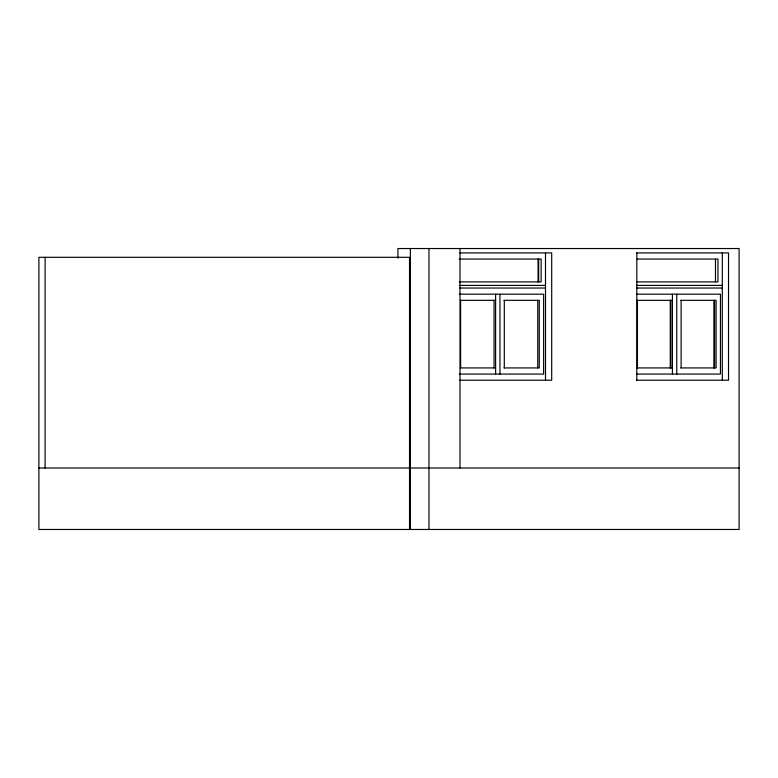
<?xml version="1.0" encoding="UTF-8"?>
<svg xmlns="http://www.w3.org/2000/svg" width="778" height="778" viewBox="0 0 778 778"><rect width="100%" height="100%" fill="white"/><g stroke="black" fill="none" stroke-linecap="round" stroke-linejoin="round"><path stroke-width="1.17" d="M459.827 252.918L551.699 252.918L551.699 380.218L459.827 380.218M636.647 252.918L728.519 252.918L728.519 380.218L636.647 380.218M459.273 259.064L541.148 259.064L541.148 281.889L459.273 281.889M637.289 259.064L717.958 259.064L717.958 281.889L637.289 281.889M459.827 285.4L545.495 285.4M636.647 285.4L722.305 285.4M459.827 288.035L545.495 288.035M636.647 288.035L722.305 288.035M459.351 294.181L543.628 294.181L543.628 374.072L459.351 374.072M636.735 294.181L720.447 294.181L720.447 374.072L636.735 374.072M460.284 300.327L495.605 300.327M503.959 300.327L539.28 300.327L539.28 367.926L503.959 367.926M637.094 300.327L672.425 300.327M680.769 300.327L716.1 300.327L716.1 367.926L680.769 367.926M460.284 367.926L495.605 367.926M637.094 367.926L672.425 367.926M38.9 468.016L409.52 468.016M409.87 468.016L739.1 468.016M722.305 252.918L722.305 380.218M715.478 259.064L715.478 281.889M714.544 300.327L714.544 367.926M713.922 300.327L713.922 367.926M681.12 300.327L681.12 367.926M676.772 294.181L676.772 374.072M672.425 294.181L672.425 374.072M670.869 300.327L670.869 367.926M670.257 300.327L670.257 367.926M637.445 300.327L637.445 367.926M636.822 252.918L636.822 380.218M545.495 252.918L545.495 380.218M538.658 259.064L538.658 281.889M538.045 259.064L538.045 281.889M537.734 300.327L537.734 367.926M504.3 300.327L504.3 367.926M499.953 294.181L499.953 374.072M495.605 294.181L495.605 374.072M494.059 300.327L494.059 367.926M460.625 300.327L460.625 367.926M460.002 248.532L460.002 468.016M428.97 248.532L428.97 529.468M410.346 248.532L410.346 529.468M409.52 529.468L409.52 257.304L38.9 257.304L38.9 529.468L739.1 529.468L739.1 248.532L397.928 248.532L397.928 258.228M45.105 257.304L45.105 468.016"/></g></svg>
